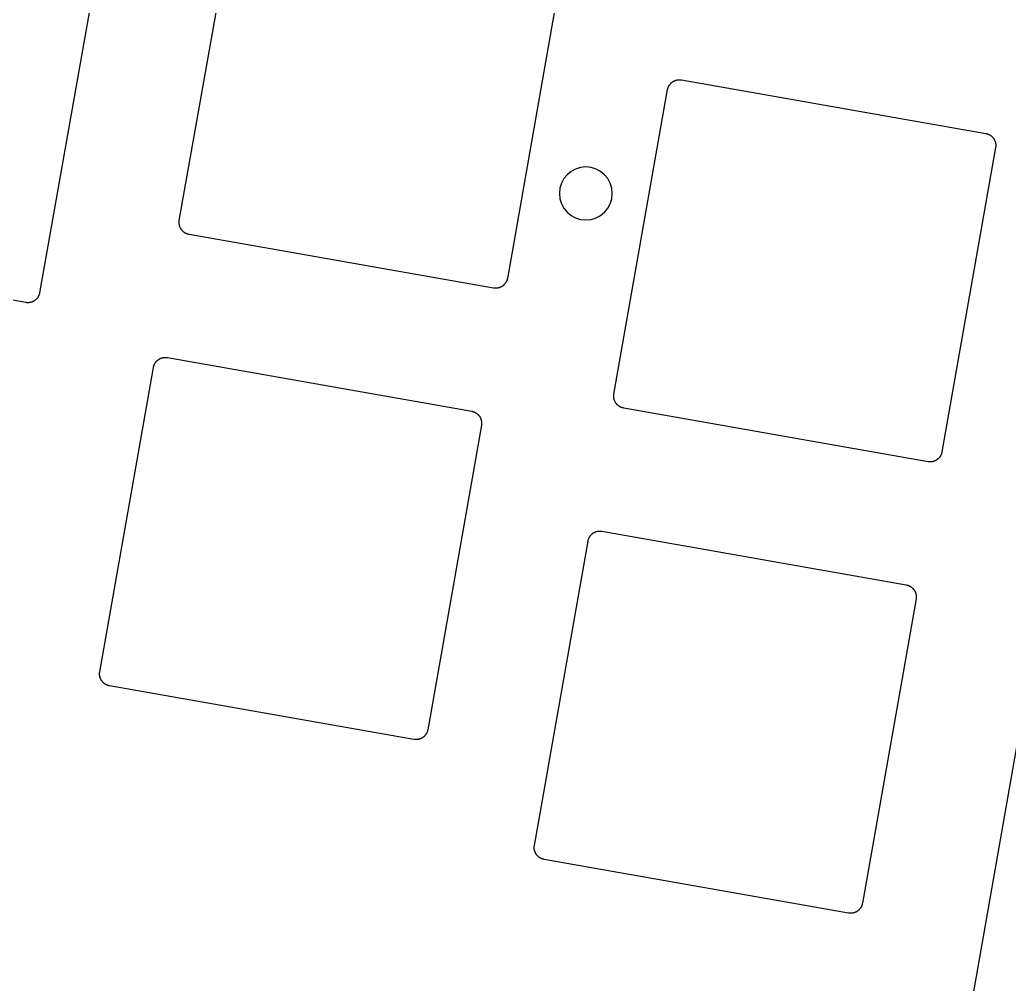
# Model space of a CAD drawing. Extents: x -763 to 762, y 34 to 355.
# Drawn here: x 231.93 to 273.08, y 229.09 to 269.18 of the extents above; entities that cross this region are included whole.
import ezdxf

# ---------------------------------------------------------------- set-up
doc = ezdxf.new("R2010")
doc.units = 0
doc.layers.add('2D_ACR_PLOT$CUT2', color=3, linetype='CONTINUOUS')

msp = doc.modelspace()

# ---------------------------------------------------------------- linework, layer by layer
at = {"layer": '2D_ACR_PLOT$CUT2'}
for p, q in [((238.568, 260.833), (240.8, 273.488)), ((254.439, 271.083), (252.208, 258.428)), ((234.989, 270.483), (232.758, 257.828)), ((259.077, 266.595), (259.091, 266.604)), ((259.091, 266.604), (259.105, 266.613)), ((259.105, 266.613), (259.12, 266.622)), ((259.12, 266.622), (259.135, 266.63)), ((259.135, 266.63), (259.15, 266.637)), ((259.15, 266.637), (259.166, 266.644)), ((259.166, 266.644), (259.182, 266.651)), ((259.182, 266.651), (259.198, 266.657)), ((259.198, 266.657), (259.214, 266.662)), ((259.214, 266.662), (259.23, 266.667)), ((259.23, 266.667), (259.247, 266.671)), ((259.247, 266.671), (259.264, 266.675)), ((259.264, 266.675), (259.28, 266.678)), ((259.28, 266.678), (259.297, 266.681)), ((259.297, 266.681), (259.314, 266.683)), ((259.314, 266.683), (259.331, 266.684)), ((259.331, 266.684), (259.348, 266.685)), ((259.348, 266.685), (259.365, 266.685)), ((259.365, 266.685), (259.382, 266.685)), ((259.382, 266.685), (259.399, 266.684)), ((259.399, 266.684), (259.416, 266.682)), ((259.416, 266.682), (259.433, 266.68)), ((259.433, 266.68), (259.45, 266.677)), ((259.45, 266.677), (272.105, 264.446)), ((256.64, 253.617), (258.871, 266.272)), ((258.871, 266.272), (258.874, 266.289)), ((258.874, 266.289), (258.878, 266.305)), ((258.878, 266.305), (258.883, 266.322)), ((258.883, 266.322), (258.887, 266.338)), ((258.887, 266.338), (258.893, 266.354)), ((258.893, 266.354), (258.899, 266.37)), ((258.899, 266.37), (258.906, 266.386)), ((258.906, 266.386), (258.913, 266.401)), ((258.913, 266.401), (258.92, 266.417)), ((258.92, 266.417), (258.929, 266.432)), ((258.929, 266.432), (258.937, 266.446)), ((258.937, 266.446), (258.946, 266.461)), ((258.946, 266.461), (258.956, 266.475)), ((258.956, 266.475), (258.966, 266.489)), ((258.966, 266.489), (258.977, 266.502)), ((258.977, 266.502), (258.988, 266.515)), ((258.988, 266.515), (258.999, 266.528)), ((258.999, 266.528), (259.011, 266.54)), ((259.011, 266.54), (259.024, 266.552)), ((259.024, 266.552), (259.036, 266.563)), ((259.036, 266.563), (259.049, 266.574)), ((259.049, 266.574), (259.063, 266.585)), ((259.063, 266.585), (259.077, 266.595)), ((272.105, 264.446), (272.122, 264.443)), ((272.122, 264.443), (272.138, 264.439)), ((272.138, 264.439), (272.155, 264.435)), ((272.155, 264.435), (272.171, 264.43)), ((272.171, 264.43), (272.187, 264.424)), ((272.187, 264.424), (272.203, 264.418)), ((272.203, 264.418), (272.219, 264.411)), ((272.219, 264.411), (272.235, 264.404)), ((272.235, 264.404), (272.25, 264.397)), ((272.25, 264.397), (272.265, 264.388)), ((272.265, 264.388), (272.28, 264.38)), ((272.28, 264.38), (272.294, 264.371)), ((272.294, 264.371), (272.308, 264.361)), ((272.308, 264.361), (272.322, 264.351)), ((272.322, 264.351), (272.335, 264.34)), ((272.335, 264.34), (272.348, 264.329)), ((272.348, 264.329), (272.361, 264.318)), ((272.361, 264.318), (272.373, 264.306)), ((272.373, 264.306), (272.385, 264.293)), ((272.385, 264.293), (272.396, 264.281)), ((272.396, 264.281), (272.407, 264.268)), ((272.407, 264.268), (272.418, 264.254)), ((272.418, 264.254), (272.428, 264.24)), ((272.428, 264.24), (272.437, 264.226)), ((272.437, 264.226), (272.446, 264.212)), ((272.446, 264.212), (272.455, 264.197)), ((272.455, 264.197), (272.463, 264.182)), ((272.463, 264.182), (272.471, 264.167)), ((272.471, 264.167), (272.478, 264.151)), ((272.478, 264.151), (272.484, 264.135)), ((272.484, 264.135), (272.49, 264.119)), ((272.511, 263.867), (270.279, 251.212)), ((272.49, 264.119), (272.495, 264.103)), ((272.495, 264.103), (272.5, 264.087)), ((272.5, 264.087), (272.504, 264.07)), ((272.504, 264.07), (272.508, 264.053)), ((272.508, 264.053), (272.511, 264.037)), ((272.511, 264.037), (272.514, 264.02)), ((272.513, 263.884), (272.511, 263.867)), ((272.515, 263.901), (272.513, 263.884)), ((272.514, 264.02), (272.516, 264.003)), ((272.517, 263.918), (272.515, 263.901)), ((272.516, 264.003), (272.517, 263.986)), ((272.517, 263.986), (272.518, 263.969)), ((272.518, 263.935), (272.517, 263.918)), ((272.518, 263.969), (272.518, 263.952)), ((272.518, 263.952), (272.518, 263.935)), ((238.561, 260.766), (238.562, 260.783)), ((238.561, 260.749), (238.561, 260.766)), ((238.561, 260.731), (238.561, 260.749)), ((238.562, 260.714), (238.561, 260.731)), ((238.562, 260.783), (238.563, 260.8)), ((238.563, 260.697), (238.562, 260.714)), ((238.563, 260.8), (238.566, 260.817)), ((238.565, 260.68), (238.563, 260.697)), ((238.568, 260.664), (238.565, 260.68)), ((238.566, 260.817), (238.568, 260.833)), ((238.571, 260.647), (238.568, 260.664)), ((238.574, 260.63), (238.571, 260.647)), ((238.579, 260.614), (238.574, 260.63)), ((238.584, 260.597), (238.579, 260.614)), ((238.589, 260.581), (238.584, 260.597)), ((238.595, 260.565), (238.589, 260.581)), ((238.601, 260.549), (238.595, 260.565)), ((238.608, 260.534), (238.601, 260.549)), ((238.616, 260.518), (238.608, 260.534)), ((238.624, 260.503), (238.616, 260.518)), ((238.632, 260.488), (238.624, 260.503)), ((238.642, 260.474), (238.632, 260.488)), ((238.651, 260.46), (238.642, 260.474)), ((238.661, 260.446), (238.651, 260.46)), ((238.672, 260.433), (238.661, 260.446)), ((238.683, 260.419), (238.672, 260.433)), ((238.694, 260.407), (238.683, 260.419)), ((238.706, 260.394), (238.694, 260.407)), ((238.718, 260.383), (238.706, 260.394)), ((238.731, 260.371), (238.718, 260.383)), ((238.744, 260.36), (238.731, 260.371)), ((238.757, 260.349), (238.744, 260.36)), ((238.771, 260.339), (238.757, 260.349)), ((238.785, 260.33), (238.771, 260.339)), ((238.799, 260.32), (238.785, 260.33)), ((238.814, 260.312), (238.799, 260.32)), ((238.829, 260.304), (238.814, 260.312)), ((238.844, 260.296), (238.829, 260.304)), ((238.86, 260.289), (238.844, 260.296)), ((238.875, 260.282), (238.86, 260.289)), ((238.891, 260.276), (238.875, 260.282)), ((238.908, 260.271), (238.891, 260.276)), ((238.924, 260.266), (238.908, 260.271)), ((238.94, 260.261), (238.924, 260.266)), ((238.957, 260.257), (238.94, 260.261)), ((238.974, 260.254), (238.957, 260.257)), ((251.629, 258.023), (238.974, 260.254)), ((232.179, 257.422), (219.524, 259.654)), ((252.196, 258.379), (252.191, 258.362)), ((252.201, 258.395), (252.196, 258.379)), ((252.205, 258.412), (252.201, 258.395)), ((252.208, 258.428), (252.205, 258.412)), ((251.645, 258.02), (251.629, 258.023)), ((251.662, 258.018), (251.645, 258.02)), ((251.679, 258.017), (251.662, 258.018)), ((251.696, 258.016), (251.679, 258.017)), ((251.714, 258.015), (251.696, 258.016)), ((251.731, 258.016), (251.714, 258.015)), ((251.748, 258.016), (251.731, 258.016)), ((251.765, 258.018), (251.748, 258.016)), ((251.782, 258.02), (251.765, 258.018)), ((251.799, 258.022), (251.782, 258.02)), ((251.815, 258.025), (251.799, 258.022)), ((251.832, 258.029), (251.815, 258.025)), ((251.849, 258.033), (251.832, 258.029)), ((251.865, 258.038), (251.849, 258.033)), ((251.881, 258.044), (251.865, 258.038)), ((251.897, 258.049), (251.881, 258.044)), ((251.913, 258.056), (251.897, 258.049)), ((251.928, 258.063), (251.913, 258.056)), ((251.944, 258.07), (251.928, 258.063)), ((251.959, 258.079), (251.944, 258.07)), ((251.974, 258.087), (251.959, 258.079)), ((251.988, 258.096), (251.974, 258.087)), ((252.002, 258.106), (251.988, 258.096)), ((252.016, 258.116), (252.002, 258.106)), ((252.03, 258.126), (252.016, 258.116)), ((252.043, 258.137), (252.03, 258.126)), ((252.055, 258.149), (252.043, 258.137)), ((252.068, 258.16), (252.055, 258.149)), ((252.08, 258.173), (252.068, 258.16)), ((252.091, 258.185), (252.08, 258.173)), ((252.102, 258.198), (252.091, 258.185)), ((252.113, 258.212), (252.102, 258.198)), ((252.123, 258.225), (252.113, 258.212)), ((252.132, 258.239), (252.123, 258.225)), ((252.142, 258.254), (252.132, 258.239)), ((252.15, 258.269), (252.142, 258.254)), ((252.159, 258.284), (252.15, 258.269)), ((252.166, 258.299), (252.159, 258.284)), ((252.173, 258.314), (252.166, 258.299)), ((252.18, 258.33), (252.173, 258.314)), ((252.186, 258.346), (252.18, 258.33)), ((252.191, 258.362), (252.186, 258.346)), ((232.618, 257.56), (232.606, 257.548)), ((232.63, 257.572), (232.618, 257.56)), ((232.641, 257.585), (232.63, 257.572)), ((232.652, 257.598), (232.641, 257.585)), ((232.663, 257.611), (232.652, 257.598)), ((232.673, 257.625), (232.663, 257.611)), ((232.683, 257.639), (232.673, 257.625)), ((232.692, 257.653), (232.683, 257.639)), ((232.701, 257.668), (232.692, 257.653)), ((232.709, 257.683), (232.701, 257.668)), ((232.716, 257.698), (232.709, 257.683)), ((232.724, 257.714), (232.716, 257.698)), ((232.73, 257.73), (232.724, 257.714)), ((232.736, 257.746), (232.73, 257.73)), ((232.742, 257.762), (232.736, 257.746)), ((232.747, 257.778), (232.742, 257.762)), ((232.751, 257.795), (232.747, 257.778)), ((232.755, 257.811), (232.751, 257.795)), ((232.758, 257.828), (232.755, 257.811)), ((232.196, 257.42), (232.179, 257.422)), ((232.213, 257.418), (232.196, 257.42)), ((232.23, 257.416), (232.213, 257.418)), ((232.247, 257.415), (232.23, 257.416)), ((232.264, 257.415), (232.247, 257.415)), ((232.281, 257.415), (232.264, 257.415)), ((232.298, 257.416), (232.281, 257.415)), ((232.315, 257.417), (232.298, 257.416)), ((232.332, 257.419), (232.315, 257.417)), ((232.349, 257.422), (232.332, 257.419)), ((232.366, 257.425), (232.349, 257.422)), ((232.382, 257.429), (232.366, 257.425)), ((232.399, 257.433), (232.382, 257.429)), ((232.415, 257.438), (232.399, 257.433)), ((232.431, 257.443), (232.415, 257.438)), ((232.447, 257.449), (232.431, 257.443)), ((232.463, 257.455), (232.447, 257.449)), ((232.479, 257.462), (232.463, 257.455)), ((232.494, 257.47), (232.479, 257.462)), ((232.509, 257.478), (232.494, 257.47)), ((232.524, 257.487), (232.509, 257.478)), ((232.538, 257.496), (232.524, 257.487)), ((232.552, 257.505), (232.538, 257.496)), ((232.566, 257.515), (232.552, 257.505)), ((232.58, 257.526), (232.566, 257.515)), ((232.593, 257.537), (232.58, 257.526)), ((232.606, 257.548), (232.593, 257.537)), ((237.741, 255.078), (237.756, 255.086)), ((237.756, 255.086), (237.771, 255.093)), ((237.771, 255.093), (237.787, 255.1)), ((237.787, 255.1), (237.802, 255.107)), ((237.802, 255.107), (237.818, 255.113)), ((237.818, 255.113), (237.835, 255.118)), ((237.835, 255.118), (237.851, 255.123)), ((237.851, 255.123), (237.867, 255.127)), ((237.867, 255.127), (237.884, 255.131)), ((237.884, 255.131), (237.901, 255.134)), ((237.901, 255.134), (237.918, 255.136)), ((237.918, 255.136), (237.935, 255.138)), ((237.935, 255.138), (237.952, 255.14)), ((237.952, 255.14), (237.969, 255.141)), ((237.969, 255.141), (237.986, 255.141)), ((237.986, 255.141), (238.003, 255.14)), ((238.003, 255.14), (238.02, 255.14)), ((238.02, 255.14), (238.037, 255.138)), ((238.037, 255.138), (238.054, 255.136)), ((238.054, 255.136), (238.071, 255.133)), ((238.071, 255.133), (250.726, 252.902)), ((235.26, 242.073), (237.492, 254.728)), ((237.492, 254.728), (237.495, 254.744)), ((237.495, 254.744), (237.499, 254.761)), ((237.499, 254.761), (237.503, 254.778)), ((237.503, 254.778), (237.508, 254.794)), ((237.508, 254.794), (237.514, 254.81)), ((237.514, 254.81), (237.52, 254.826)), ((237.52, 254.826), (237.526, 254.842)), ((237.526, 254.842), (237.533, 254.857)), ((237.533, 254.857), (237.541, 254.873)), ((237.541, 254.873), (237.549, 254.888)), ((237.549, 254.888), (237.558, 254.902)), ((237.558, 254.902), (237.567, 254.917)), ((237.567, 254.917), (237.577, 254.931)), ((237.577, 254.931), (237.587, 254.944)), ((237.587, 254.944), (237.597, 254.958)), ((237.597, 254.958), (237.608, 254.971)), ((237.608, 254.971), (237.62, 254.984)), ((237.62, 254.984), (237.632, 254.996)), ((237.632, 254.996), (237.644, 255.008)), ((237.644, 255.008), (237.657, 255.019)), ((237.657, 255.019), (237.67, 255.03)), ((237.67, 255.03), (237.683, 255.04)), ((237.683, 255.04), (237.697, 255.05)), ((237.697, 255.05), (237.711, 255.06)), ((237.711, 255.06), (237.726, 255.069)), ((237.726, 255.069), (237.741, 255.078)), ((256.632, 253.549), (256.633, 253.566)), ((256.632, 253.532), (256.632, 253.549)), ((256.632, 253.515), (256.632, 253.532)), ((256.633, 253.498), (256.632, 253.515)), ((256.633, 253.566), (256.635, 253.583)), ((256.635, 253.481), (256.633, 253.498)), ((256.635, 253.583), (256.637, 253.6)), ((256.636, 253.464), (256.635, 253.481)), ((256.639, 253.447), (256.636, 253.464)), ((256.637, 253.6), (256.64, 253.617)), ((256.642, 253.43), (256.639, 253.447)), ((256.646, 253.414), (256.642, 253.43)), ((256.65, 253.397), (256.646, 253.414)), ((256.655, 253.381), (256.65, 253.397)), ((256.66, 253.365), (256.655, 253.381)), ((256.666, 253.349), (256.66, 253.365)), ((256.673, 253.333), (256.666, 253.349)), ((256.68, 253.317), (256.673, 253.333)), ((256.687, 253.302), (256.68, 253.317)), ((256.695, 253.287), (256.687, 253.302)), ((256.704, 253.272), (256.695, 253.287)), ((256.713, 253.258), (256.704, 253.272)), ((256.722, 253.243), (256.713, 253.258)), ((256.733, 253.23), (256.722, 253.243)), ((256.743, 253.216), (256.733, 253.23)), ((256.754, 253.203), (256.743, 253.216)), ((256.765, 253.19), (256.754, 253.203)), ((256.777, 253.178), (256.765, 253.19)), ((256.789, 253.166), (256.777, 253.178)), ((256.802, 253.155), (256.789, 253.166)), ((256.815, 253.144), (256.802, 253.155)), ((256.828, 253.133), (256.815, 253.144)), ((256.842, 253.123), (256.828, 253.133)), ((256.856, 253.113), (256.842, 253.123)), ((256.871, 253.104), (256.856, 253.113)), ((256.885, 253.095), (256.871, 253.104)), ((256.9, 253.087), (256.885, 253.095)), ((256.916, 253.079), (256.9, 253.087)), ((256.931, 253.072), (256.916, 253.079)), ((256.947, 253.066), (256.931, 253.072)), ((256.963, 253.06), (256.947, 253.066)), ((256.979, 253.054), (256.963, 253.06)), ((256.995, 253.049), (256.979, 253.054)), ((257.012, 253.045), (256.995, 253.049)), ((257.028, 253.041), (257.012, 253.045)), ((257.045, 253.038), (257.028, 253.041)), ((269.7, 250.806), (257.045, 253.038)), ((250.726, 252.902), (250.742, 252.899)), ((250.742, 252.899), (250.759, 252.895)), ((250.759, 252.895), (250.776, 252.89)), ((250.776, 252.89), (250.792, 252.885)), ((250.792, 252.885), (250.808, 252.88)), ((250.808, 252.88), (250.824, 252.874)), ((250.824, 252.874), (250.84, 252.867)), ((250.84, 252.867), (250.855, 252.86)), ((250.855, 252.86), (250.871, 252.853)), ((250.871, 252.853), (250.886, 252.844)), ((250.886, 252.844), (250.9, 252.836)), ((250.9, 252.836), (250.915, 252.827)), ((250.915, 252.827), (250.929, 252.817)), ((250.929, 252.817), (250.942, 252.807)), ((250.942, 252.807), (250.956, 252.796)), ((250.956, 252.796), (250.969, 252.785)), ((250.969, 252.785), (250.981, 252.774)), ((250.981, 252.774), (250.994, 252.762)), ((250.994, 252.762), (251.006, 252.749)), ((251.006, 252.749), (251.017, 252.737)), ((251.017, 252.737), (251.028, 252.724)), ((251.028, 252.724), (251.038, 252.71)), ((251.038, 252.71), (251.048, 252.696)), ((251.048, 252.696), (251.058, 252.682)), ((251.058, 252.682), (251.067, 252.668)), ((251.067, 252.668), (251.076, 252.653)), ((251.076, 252.653), (251.084, 252.638)), ((251.084, 252.638), (251.091, 252.622)), ((251.091, 252.622), (251.098, 252.607)), ((251.131, 252.323), (248.9, 239.668)), ((251.098, 252.607), (251.105, 252.591)), ((251.105, 252.591), (251.111, 252.575)), ((251.111, 252.575), (251.116, 252.559)), ((251.116, 252.559), (251.121, 252.543)), ((251.121, 252.543), (251.125, 252.526)), ((251.125, 252.526), (251.129, 252.509)), ((251.129, 252.509), (251.132, 252.493)), ((251.134, 252.34), (251.131, 252.323)), ((251.132, 252.493), (251.134, 252.476)), ((251.134, 252.476), (251.136, 252.459)), ((251.136, 252.356), (251.134, 252.34)), ((251.136, 252.459), (251.138, 252.442)), ((251.138, 252.373), (251.136, 252.356)), ((251.138, 252.442), (251.139, 252.425)), ((251.139, 252.408), (251.138, 252.39)), ((251.138, 252.39), (251.138, 252.373)), ((251.139, 252.425), (251.139, 252.408)), ((270.162, 250.969), (270.151, 250.956)), ((270.174, 250.982), (270.162, 250.969)), ((270.184, 250.995), (270.174, 250.982)), ((270.194, 251.009), (270.184, 250.995)), ((270.204, 251.023), (270.194, 251.009)), ((270.213, 251.037), (270.204, 251.023)), ((270.222, 251.052), (270.213, 251.037)), ((270.23, 251.067), (270.222, 251.052)), ((270.238, 251.082), (270.23, 251.067)), ((270.245, 251.098), (270.238, 251.082)), ((270.251, 251.114), (270.245, 251.098)), ((270.257, 251.13), (270.251, 251.114)), ((270.263, 251.146), (270.257, 251.13)), ((270.268, 251.162), (270.263, 251.146)), ((270.272, 251.179), (270.268, 251.162)), ((270.276, 251.195), (270.272, 251.179)), ((270.279, 251.212), (270.276, 251.195)), ((269.717, 250.804), (269.7, 250.806)), ((269.734, 250.802), (269.717, 250.804)), ((269.751, 250.8), (269.734, 250.802)), ((269.768, 250.799), (269.751, 250.8)), ((269.785, 250.799), (269.768, 250.799)), ((269.802, 250.799), (269.785, 250.799)), ((269.819, 250.8), (269.802, 250.799)), ((269.836, 250.801), (269.819, 250.8)), ((269.853, 250.803), (269.836, 250.801)), ((269.87, 250.806), (269.853, 250.803)), ((269.887, 250.809), (269.87, 250.806)), ((269.903, 250.813), (269.887, 250.809)), ((269.92, 250.817), (269.903, 250.813)), ((269.936, 250.822), (269.92, 250.817)), ((269.953, 250.827), (269.936, 250.822)), ((269.969, 250.833), (269.953, 250.827)), ((269.984, 250.839), (269.969, 250.833)), ((270, 250.846), (269.984, 250.839)), ((270.015, 250.854), (270, 250.846)), ((270.03, 250.862), (270.015, 250.854)), ((270.045, 250.871), (270.03, 250.862)), ((270.059, 250.88), (270.045, 250.871)), ((270.074, 250.889), (270.059, 250.88)), ((270.087, 250.899), (270.074, 250.889)), ((270.101, 250.91), (270.087, 250.899)), ((270.114, 250.921), (270.101, 250.91)), ((270.127, 250.932), (270.114, 250.921)), ((270.139, 250.944), (270.127, 250.932)), ((270.151, 250.956), (270.139, 250.944)), ((255.621, 247.671), (255.629, 247.686)), ((255.629, 247.686), (255.638, 247.7)), ((255.638, 247.7), (255.648, 247.714)), ((255.648, 247.714), (255.658, 247.728)), ((255.658, 247.728), (255.669, 247.741)), ((255.669, 247.741), (255.68, 247.754)), ((255.68, 247.754), (255.691, 247.767)), ((255.691, 247.767), (255.703, 247.779)), ((255.703, 247.779), (255.716, 247.791)), ((255.716, 247.791), (255.728, 247.802)), ((255.728, 247.802), (255.741, 247.813)), ((255.741, 247.813), (255.755, 247.824)), ((255.755, 247.824), (255.769, 247.834)), ((255.769, 247.834), (255.783, 247.844)), ((255.783, 247.844), (255.797, 247.853)), ((255.797, 247.853), (255.812, 247.861)), ((255.812, 247.861), (255.827, 247.869)), ((255.827, 247.869), (255.842, 247.877)), ((255.842, 247.877), (255.858, 247.884)), ((255.858, 247.884), (255.874, 247.89)), ((255.874, 247.89), (255.89, 247.896)), ((255.89, 247.896), (255.906, 247.902)), ((255.906, 247.902), (255.922, 247.906)), ((255.922, 247.906), (255.939, 247.911)), ((255.939, 247.911), (255.956, 247.914)), ((255.956, 247.914), (255.972, 247.917)), ((255.972, 247.917), (255.989, 247.92)), ((255.989, 247.92), (256.006, 247.922)), ((256.006, 247.922), (256.023, 247.923)), ((256.023, 247.923), (256.04, 247.924)), ((256.04, 247.924), (256.057, 247.924)), ((256.057, 247.924), (256.074, 247.924)), ((256.074, 247.924), (256.091, 247.923)), ((256.091, 247.923), (256.108, 247.922)), ((256.108, 247.922), (256.125, 247.919)), ((256.125, 247.919), (256.142, 247.917)), ((256.142, 247.917), (268.797, 245.685)), ((253.332, 234.856), (255.563, 247.511)), ((255.563, 247.511), (255.566, 247.528)), ((255.566, 247.528), (255.57, 247.545)), ((255.57, 247.545), (255.575, 247.561)), ((255.575, 247.561), (255.579, 247.577)), ((255.579, 247.577), (255.585, 247.594)), ((255.585, 247.594), (255.591, 247.61)), ((255.591, 247.61), (255.598, 247.625)), ((255.598, 247.625), (255.605, 247.641)), ((255.605, 247.641), (255.612, 247.656)), ((255.612, 247.656), (255.621, 247.671)), ((268.797, 245.685), (268.814, 245.682)), ((268.814, 245.682), (268.83, 245.678)), ((268.83, 245.678), (268.847, 245.674)), ((268.847, 245.674), (268.863, 245.669)), ((268.863, 245.669), (268.879, 245.664)), ((268.879, 245.664), (268.895, 245.657)), ((268.895, 245.657), (268.911, 245.651)), ((268.911, 245.651), (268.927, 245.644)), ((268.927, 245.644), (268.942, 245.636)), ((268.942, 245.636), (268.957, 245.628)), ((268.957, 245.628), (268.972, 245.619)), ((268.972, 245.619), (268.986, 245.61)), ((268.986, 245.61), (269, 245.6)), ((269, 245.6), (269.014, 245.59)), ((269.014, 245.59), (269.027, 245.58)), ((269.027, 245.58), (269.04, 245.569)), ((269.04, 245.569), (269.053, 245.557)), ((269.053, 245.557), (269.065, 245.545)), ((269.065, 245.545), (269.077, 245.533)), ((269.077, 245.533), (269.088, 245.52)), ((269.088, 245.52), (269.099, 245.507)), ((269.099, 245.507), (269.11, 245.494)), ((269.11, 245.494), (269.12, 245.48)), ((269.12, 245.48), (269.129, 245.466)), ((269.129, 245.466), (269.138, 245.451)), ((269.138, 245.451), (269.147, 245.436)), ((269.147, 245.436), (269.155, 245.421)), ((269.155, 245.421), (269.163, 245.406)), ((269.163, 245.406), (269.17, 245.39)), ((269.17, 245.39), (269.176, 245.375)), ((269.176, 245.375), (269.182, 245.359)), ((269.182, 245.359), (269.187, 245.342)), ((269.187, 245.342), (269.192, 245.326)), ((269.192, 245.326), (269.196, 245.31)), ((269.196, 245.31), (269.2, 245.293)), ((269.2, 245.293), (269.203, 245.276)), ((269.203, 245.276), (269.206, 245.259)), ((269.206, 245.259), (269.208, 245.242)), ((269.208, 245.242), (269.209, 245.225)), ((269.209, 245.225), (269.21, 245.208)), ((269.203, 245.106), (266.971, 232.451)), ((269.205, 245.123), (269.203, 245.106)), ((269.207, 245.14), (269.205, 245.123)), ((269.209, 245.157), (269.207, 245.14)), ((269.21, 245.174), (269.209, 245.157)), ((269.21, 245.208), (269.21, 245.191)), ((269.21, 245.191), (269.21, 245.174)), ((235.253, 242.005), (235.254, 242.022)), ((235.253, 241.988), (235.253, 242.005)), ((235.253, 241.971), (235.253, 241.988)), ((235.254, 241.954), (235.253, 241.971)), ((235.254, 242.022), (235.255, 242.039)), ((235.255, 241.937), (235.254, 241.954)), ((235.255, 242.039), (235.258, 242.056)), ((235.257, 241.92), (235.255, 241.937)), ((235.26, 241.903), (235.257, 241.92)), ((235.258, 242.056), (235.26, 242.073)), ((235.263, 241.886), (235.26, 241.903)), ((235.266, 241.87), (235.263, 241.886)), ((235.271, 241.853), (235.266, 241.87)), ((235.276, 241.837), (235.271, 241.853)), ((235.281, 241.82), (235.276, 241.837)), ((235.287, 241.804), (235.281, 241.82)), ((235.293, 241.789), (235.287, 241.804)), ((235.3, 241.773), (235.293, 241.789)), ((235.308, 241.758), (235.3, 241.773)), ((235.316, 241.743), (235.308, 241.758)), ((235.324, 241.728), (235.316, 241.743)), ((235.334, 241.713), (235.324, 241.728)), ((235.343, 241.699), (235.334, 241.713)), ((235.353, 241.685), (235.343, 241.699)), ((235.364, 241.672), (235.353, 241.685)), ((235.375, 241.659), (235.364, 241.672)), ((235.386, 241.646), (235.375, 241.659)), ((235.398, 241.634), (235.386, 241.646)), ((235.41, 241.622), (235.398, 241.634)), ((235.423, 241.61), (235.41, 241.622)), ((235.436, 241.599), (235.423, 241.61)), ((235.449, 241.589), (235.436, 241.599)), ((235.463, 241.579), (235.449, 241.589)), ((235.477, 241.569), (235.463, 241.579)), ((235.491, 241.56), (235.477, 241.569)), ((235.506, 241.551), (235.491, 241.56)), ((235.521, 241.543), (235.506, 241.551)), ((235.536, 241.535), (235.521, 241.543)), ((235.552, 241.528), (235.536, 241.535)), ((235.567, 241.522), (235.552, 241.528)), ((235.583, 241.516), (235.567, 241.522)), ((235.6, 241.51), (235.583, 241.516)), ((235.616, 241.505), (235.6, 241.51)), ((235.632, 241.501), (235.616, 241.505)), ((235.649, 241.497), (235.632, 241.501)), ((235.666, 241.494), (235.649, 241.497)), ((248.321, 239.262), (235.666, 241.494)), ((271.403, 227.64), (273.634, 240.295)), ((248.805, 239.451), (248.794, 239.438)), ((248.815, 239.465), (248.805, 239.451)), ((248.824, 239.479), (248.815, 239.465)), ((248.834, 239.493), (248.824, 239.479)), ((248.842, 239.508), (248.834, 239.493)), ((248.851, 239.523), (248.842, 239.508)), ((248.858, 239.538), (248.851, 239.523)), ((248.865, 239.554), (248.858, 239.538)), ((248.872, 239.569), (248.865, 239.554)), ((248.878, 239.585), (248.872, 239.569)), ((248.883, 239.602), (248.878, 239.585)), ((248.888, 239.618), (248.883, 239.602)), ((248.893, 239.634), (248.888, 239.618)), ((248.897, 239.651), (248.893, 239.634)), ((248.9, 239.668), (248.897, 239.651)), ((248.337, 239.26), (248.321, 239.262)), ((248.354, 239.258), (248.337, 239.26)), ((248.371, 239.256), (248.354, 239.258)), ((248.388, 239.255), (248.371, 239.256)), ((248.406, 239.255), (248.388, 239.255)), ((248.423, 239.255), (248.406, 239.255)), ((248.44, 239.256), (248.423, 239.255)), ((248.457, 239.257), (248.44, 239.256)), ((248.474, 239.259), (248.457, 239.257)), ((248.491, 239.262), (248.474, 239.259)), ((248.507, 239.265), (248.491, 239.262)), ((248.524, 239.268), (248.507, 239.265)), ((248.541, 239.273), (248.524, 239.268)), ((248.557, 239.278), (248.541, 239.273)), ((248.573, 239.283), (248.557, 239.278)), ((248.589, 239.289), (248.573, 239.283)), ((248.605, 239.295), (248.589, 239.289)), ((248.62, 239.302), (248.605, 239.295)), ((248.636, 239.31), (248.62, 239.302)), ((248.651, 239.318), (248.636, 239.31)), ((248.666, 239.326), (248.651, 239.318)), ((248.68, 239.336), (248.666, 239.326)), ((248.694, 239.345), (248.68, 239.336)), ((248.708, 239.355), (248.694, 239.345)), ((248.722, 239.366), (248.708, 239.355)), ((248.735, 239.377), (248.722, 239.366)), ((248.747, 239.388), (248.735, 239.377)), ((248.76, 239.4), (248.747, 239.388)), ((248.772, 239.412), (248.76, 239.4)), ((248.783, 239.425), (248.772, 239.412)), ((248.794, 239.438), (248.783, 239.425)), ((253.324, 234.789), (253.325, 234.806)), ((253.324, 234.772), (253.324, 234.789)), ((253.324, 234.754), (253.324, 234.772)), ((253.325, 234.737), (253.324, 234.754)), ((253.325, 234.806), (253.327, 234.823)), ((253.327, 234.72), (253.325, 234.737)), ((253.327, 234.823), (253.329, 234.84)), ((253.328, 234.703), (253.327, 234.72)), ((253.331, 234.687), (253.328, 234.703)), ((253.329, 234.84), (253.332, 234.856)), ((253.334, 234.67), (253.331, 234.687)), ((253.338, 234.653), (253.334, 234.67)), ((253.342, 234.637), (253.338, 234.653)), ((253.347, 234.62), (253.342, 234.637)), ((253.352, 234.604), (253.347, 234.62)), ((253.358, 234.588), (253.352, 234.604)), ((253.365, 234.572), (253.358, 234.588)), ((253.372, 234.557), (253.365, 234.572)), ((253.379, 234.541), (253.372, 234.557)), ((253.387, 234.526), (253.379, 234.541)), ((253.396, 234.511), (253.387, 234.526)), ((253.405, 234.497), (253.396, 234.511)), ((253.414, 234.483), (253.405, 234.497)), ((253.425, 234.469), (253.414, 234.483)), ((253.435, 234.456), (253.425, 234.469)), ((253.446, 234.442), (253.435, 234.456)), ((253.457, 234.43), (253.446, 234.442)), ((253.469, 234.417), (253.457, 234.43)), ((253.481, 234.405), (253.469, 234.417)), ((253.494, 234.394), (253.481, 234.405)), ((253.507, 234.383), (253.494, 234.394)), ((253.52, 234.372), (253.507, 234.383)), ((253.534, 234.362), (253.52, 234.372)), ((253.548, 234.353), (253.534, 234.362)), ((253.563, 234.343), (253.548, 234.353)), ((253.577, 234.335), (253.563, 234.343)), ((253.592, 234.327), (253.577, 234.335)), ((253.608, 234.319), (253.592, 234.327)), ((253.623, 234.312), (253.608, 234.319)), ((253.639, 234.305), (253.623, 234.312)), ((253.655, 234.299), (253.639, 234.305)), ((253.671, 234.294), (253.655, 234.299)), ((253.687, 234.289), (253.671, 234.294)), ((253.704, 234.284), (253.687, 234.289)), ((253.72, 234.28), (253.704, 234.284)), ((253.737, 234.277), (253.72, 234.28)), ((266.392, 232.046), (253.737, 234.277)), ((266.409, 232.043), (266.392, 232.046)), ((266.426, 232.041), (266.409, 232.043)), ((266.562, 232.045), (266.545, 232.043)), ((266.579, 232.048), (266.562, 232.045)), ((266.595, 232.052), (266.579, 232.048)), ((266.612, 232.056), (266.595, 232.052)), ((266.628, 232.061), (266.612, 232.056)), ((266.645, 232.066), (266.628, 232.061)), ((266.661, 232.072), (266.645, 232.066)), ((266.676, 232.079), (266.661, 232.072)), ((266.692, 232.086), (266.676, 232.079)), ((266.707, 232.093), (266.692, 232.086)), ((266.722, 232.101), (266.707, 232.093)), ((266.737, 232.11), (266.722, 232.101)), ((266.751, 232.119), (266.737, 232.11)), ((266.766, 232.129), (266.751, 232.119)), ((266.779, 232.139), (266.766, 232.129)), ((266.793, 232.149), (266.779, 232.139)), ((266.806, 232.16), (266.793, 232.149)), ((266.819, 232.172), (266.806, 232.16)), ((266.831, 232.183), (266.819, 232.172)), ((266.843, 232.196), (266.831, 232.183)), ((266.854, 232.208), (266.843, 232.196)), ((266.866, 232.221), (266.854, 232.208)), ((266.876, 232.235), (266.866, 232.221)), ((266.886, 232.248), (266.876, 232.235)), ((266.896, 232.262), (266.886, 232.248)), ((266.905, 232.277), (266.896, 232.262)), ((266.914, 232.292), (266.905, 232.277)), ((266.922, 232.307), (266.914, 232.292)), ((266.93, 232.322), (266.922, 232.307)), ((266.937, 232.337), (266.93, 232.322)), ((266.943, 232.353), (266.937, 232.337)), ((266.949, 232.369), (266.943, 232.353)), ((266.955, 232.385), (266.949, 232.369)), ((266.96, 232.402), (266.955, 232.385)), ((266.964, 232.418), (266.96, 232.402)), ((266.968, 232.435), (266.964, 232.418)), ((266.971, 232.451), (266.968, 232.435)), ((266.443, 232.04), (266.426, 232.041)), ((266.46, 232.039), (266.443, 232.04)), ((266.477, 232.038), (266.46, 232.039)), ((266.494, 232.038), (266.477, 232.038)), ((266.511, 232.039), (266.494, 232.038)), ((266.528, 232.041), (266.511, 232.039)), ((266.545, 232.043), (266.528, 232.041))]:
    msp.add_line(p, q, dxfattribs=at)
at = {"layer": '2D_ACR_PLOT$CUT2', "extrusion": (0, 0, -1)}
msp.add_circle((-255.471, 261.959), 1.1, dxfattribs=at)

doc.saveas('drawing.dxf')
